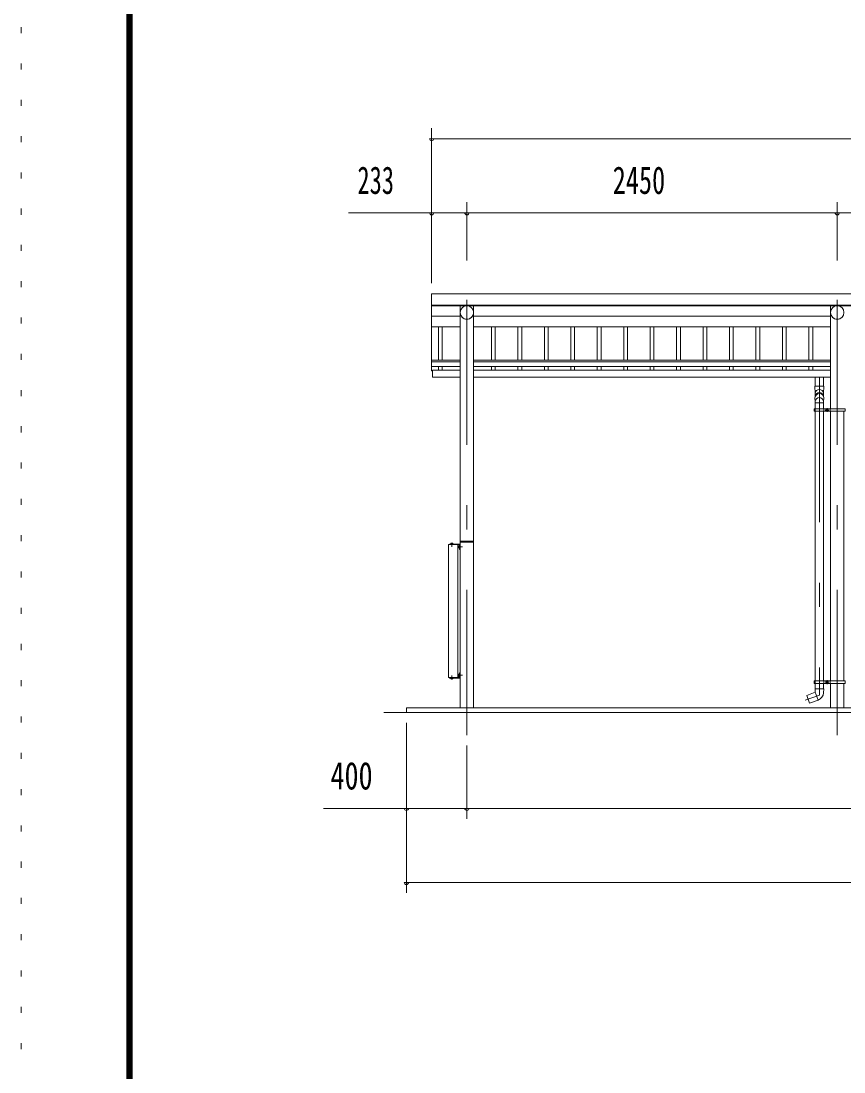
# Model space of a CAD drawing. Units: millimetres, scale not verified. Extents: x -34086 to 34091, y -14700 to 14700.
# Drawn here: x -7489 to -2045, y 748 to 7701 of the extents above; entities that cross this region are included whole.
import ezdxf
from ezdxf.enums import TextEntityAlignment as Align

# ---------------------------------------------------------------- set-up
doc = ezdxf.new("R2010")
doc.units = ezdxf.units.MM
doc.header["$LTSCALE"] = 80
doc.linetypes.add('USER3', pattern=[24, 12, -5, 2, -5])
doc.linetypes.add('USER4', pattern=[3, 0.5, -2.5])
for name, color, linetype, lineweight in [('0-2_1-07BOLD', 7, 'Continuous', 18), ('0-3_1-27CENTER', 3, 'USER3', 18), ('0-4_1-47THIN', 4, 'Continuous', 18), ('0-5_1-57DIM', 3, 'Continuous', 18), ('0-C_F-F1PAPER', 5, 'Continuous', 18), ('0-D_F-E_J_ADD', 5, 'USER4', 18)]:
    doc.layers.add(name, color=color, linetype=linetype, lineweight=lineweight)
doc.styles.add('ＭＳ ゴシック', font='')
doc.styles.get('ＭＳ ゴシック').set_extended_font_data('MS Gothic')

msp = doc.modelspace()

# ---------------------------------------------------------------- linework, layer by layer
at = {"layer": '0-2_1-07BOLD'}
for p, q in [((-4772.68, 5821.4), (5893.32, 5821.4)), ((5893.32, 5817.32), (-4772.68, 5817.32)), ((-4584.23, 5817.32), (-4584.23, 3157.54)), ((-4495.13, 3157.54), (-4495.13, 5817.32)), ((-2134.23, 5817.32), (-2134.23, 5135.54)), ((-4772.68, 5747.84), (-4584.23, 5747.84)), ((-4495.13, 5747.84), (-2134.23, 5747.84)), ((-4584.23, 5678.35), (-4772.68, 5678.35)), ((-2134.23, 5678.35), (-4495.13, 5678.35)), ((-4772.68, 5456.73), (-4584.23, 5456.73)), ((-4584.23, 5446.3), (-4772.68, 5446.3)), ((-4495.13, 5456.73), (-2134.23, 5456.73)), ((-2134.23, 5446.3), (-4495.13, 5446.3)), ((-4772.68, 5416.69), (-4584.23, 5416.69)), ((-4584.23, 5390.36), (-4767.68, 5390.36)), ((-4495.13, 5416.69), (-2134.23, 5416.69)), ((-2134.23, 5390.36), (-4495.13, 5390.36)), ((-4495.13, 5345.36), (-2134.23, 5345.36)), ((-2235.19, 5285.74), (-2235.19, 5345.36)), ((-2180.19, 5345.36), (-2180.19, 5285.74)), ((-2235.19, 5176.09), (-2180.19, 5176.09)), ((-2236.79, 5127.54), (-2242.89, 5127.54)), ((-2236.79, 5119.54), (-2236.79, 5135.54)), ((-2235.19, 3335.54), (-2235.19, 5119.54)), ((-2180.19, 5119.54), (-2180.19, 3335.54)), ((-2178.59, 5135.54), (-2178.59, 5119.54)), ((-2135.84, 5135.54), (-2135.84, 5119.54)), ((-2134.24, 5119.54), (-2134.24, 3335.54)), ((-2134.23, 5117.54), (-2134.23, 3386.14)), ((-2045.14, 3335.54), (-2045.14, 5119.54)), ((-4642.12, 4242.34), (-4642.12, 4245.83)), ((-4636.34, 4245.83), (-4636.34, 4242.34)), ((-4584.23, 4252.54), (-4495.13, 4252.54)), ((-4498.13, 4260.54), (-4581.23, 4260.54)), ((-4588.43, 4237.54), (-4660.43, 4237.54)), ((-4600.43, 3357.54), (-4600.43, 4237.54)), ((-4595.84, 4230.04), (-4591.03, 4230.04)), ((-4595.84, 4226.29), (-4591.03, 4226.29)), ((-4591.03, 4218.78), (-4595.84, 4218.78)), ((-4591.03, 4230.34), (-4589.03, 4230.34)), ((-4591.03, 4222.54), (-4589.03, 4224.54)), ((-4589.03, 4222.54), (-4591.03, 4220.54)), ((-4589.03, 4231.04), (-4587.43, 4231.04)), ((-4642.12, 3352.74), (-4642.12, 3349.25)), ((-4636.34, 3349.25), (-4636.34, 3352.74)), ((-4595.84, 3376.29), (-4591.03, 3376.29)), ((-4591.03, 3368.79), (-4595.84, 3368.79)), ((-4591.03, 3374.54), (-4589.03, 3372.54)), ((-4589.03, 3370.54), (-4591.03, 3372.54)), ((-2242.89, 3327.54), (-2236.79, 3327.54)), ((-2236.79, 3319.54), (-2236.79, 3335.54)), ((-2178.69, 3282.63), (-2236.69, 3282.63)), ((-2235.19, 3282.63), (-2235.19, 3319.54)), ((-2178.69, 3282.63), (-2180.45, 3256.84)), ((-2180.19, 3319.54), (-2180.19, 3282.63)), ((-2178.59, 3335.54), (-2178.59, 3319.54)), ((-2135.84, 3335.54), (-2135.84, 3319.54)), ((-2134.24, 3319.54), (-2134.24, 3157.54)), ((-2045.14, 3157.54), (-2045.14, 3319.54)), ((-2216.38, 3208.95), (-2235.19, 3260.63)), ((6210.32, 3127.54), (-5089.68, 3127.54))]:
    msp.add_line(p, q, dxfattribs=at)
for points in [[(5893.32, 5387.78), (5893.32, 5896.54), (-4772.68, 5896.54), (-4772.68, 5387.78), (-4767.68, 5387.78)], [(-4767.68, 5390.36), (-4767.68, 5345.36), (-4584.23, 5345.36)], [(-2235.19, 5217.97), (-2235.19, 5236.07), (-2237.19, 5285.74), (-2178.19, 5285.74)], [(-2178.19, 5285.74), (-2180.19, 5236.07), (-2180.19, 5217.97)], [(-2235.19, 5135.54), (-2235.19, 5183.03), (-2237.19, 5208.87)], [(-2178.2, 5209), (-2180.19, 5183.03), (-2180.19, 5135.54)], [(-4645.48, 4240.74), (-4645.48, 4242.34), (-4632.98, 4242.34), (-4632.98, 4240.74)], [(-4633.46, 4242.34), (-4633.46, 4245.83), (-4634.33, 4246.34), (-4644.13, 4246.34), (-4645.01, 4245.83), (-4645.01, 4242.34)], [(-4660.43, 4237.54), (-4660.43, 3357.54), (-4588.43, 3357.54)], [(-4588.43, 4240.74), (-4654.23, 4240.74), (-4654.23, 4237.54)], [(-4591.03, 4215.03), (-4595.84, 4215.03), (-4596.53, 4216.24), (-4596.53, 4228.84), (-4595.84, 4230.04)], [(-4589.03, 4214.74), (-4591.03, 4214.74), (-4591.03, 4230.34)], [(-4589.03, 4231.04), (-4589.03, 4214.04), (-4587.43, 4214.04)], [(-4587.43, 4236.54), (-4587.43, 4205.74), (-4584.23, 4205.74)], [(-4588.43, 3354.34), (-4654.23, 3354.34), (-4654.23, 3357.54)], [(-4645.48, 3354.34), (-4645.48, 3352.74), (-4632.98, 3352.74), (-4632.98, 3354.34)], [(-4633.46, 3352.74), (-4633.46, 3349.25), (-4634.33, 3348.74), (-4644.13, 3348.74), (-4645.01, 3349.25), (-4645.01, 3352.74)], [(-4591.03, 3380.05), (-4595.84, 3380.05), (-4596.53, 3378.84), (-4596.53, 3366.24), (-4595.84, 3365.03), (-4591.03, 3365.03)], [(-4589.03, 3364.74), (-4591.03, 3364.74), (-4591.03, 3380.34), (-4589.03, 3380.34)], [(-4587.43, 3381.04), (-4589.03, 3381.04), (-4589.03, 3364.04), (-4587.43, 3364.04)], [(-4587.43, 3358.54), (-4587.43, 3389.34), (-4584.23, 3389.34)], [(-2236.69, 3282.63), (-2235.19, 3260.63), (-2291.57, 3240.11), (-2272.76, 3188.43), (-2216.66, 3208.85)], [(-4939.68, 3127.54), (-4939.68, 3157.54), (6060.32, 3157.54), (6060.32, 3127.54)]]:
    msp.add_lwpolyline(points, dxfattribs=at)
for points in [[(-2037.44, 5119.54), (-2037.44, 5135.54), (-2242.89, 5135.54), (-2242.89, 5119.54)], [(-2162.22, 5130.42), (-2157.22, 5133.31), (-2152.22, 5130.42), (-2152.22, 5124.65), (-2157.22, 5121.77), (-2162.22, 5124.65)], [(-2242.89, 3319.54), (-2242.89, 3335.54), (-2037.44, 3335.54), (-2037.44, 3319.54)], [(-2152.22, 3330.42), (-2157.22, 3333.31), (-2162.22, 3330.42), (-2162.22, 3324.65), (-2157.22, 3321.77), (-2152.22, 3324.65)]]:
    msp.add_lwpolyline(points, close=True, dxfattribs=at)
for centre, radius in [((-4539.68, 5772.78), 44.55), ((-2089.68, 5772.78), 44.55), ((-2157.22, 5127.54), 6.25), ((-2157.22, 5127.54), 4.9), ((-2157.22, 3327.54), 6.25), ((-2157.22, 3327.54), 4.9)]:
    msp.add_circle(centre, radius, dxfattribs=at)
for centre, radius, start, end in [((-4539.68, 5772.09), 44.55, 180, 0), ((-2089.68, 5772.09), 44.55, 180, 0), ((-2207.69, 5207.16), 29.55, 3.56303, 176.43697), ((-2207.69, 5236.37), 27.55, 3.55867, 176.44133), ((-2207.69, 5215.66), 27.55, 3.55867, 176.44133), ((-2207.69, 5182.05), 27.55, 3.55867, 176.44133), ((-4643.56, 4244.02), 2.32, 51.45377, 90), ((-4639.23, 4237.83), 8.51, 70.16867, 109.82912), ((-4634.9, 4244.02), 2.32, 90, 128.53143), ((-4581.23, 4257.54), 3, 90, 180), ((-4498.13, 4257.54), 3, 0, 90), ((-4593.66, 4228.17), 2.88, 180, 220.72682), ((-4593.66, 4216.91), 2.88, 139.27318, 180), ((-4586.07, 4222.54), 10.46, 158.9763, 201.02541), ((-4588.43, 4236.54), 4.2, 0, 90), ((-4588.43, 4236.54), 1, 0, 90), ((-4643.56, 3351.06), 2.32, 270, 308.54623), ((-4639.23, 3357.25), 8.51, 250.17088, 289.83133), ((-4634.9, 3351.06), 2.32, 231.46857, 270), ((-4593.66, 3378.17), 2.88, 180, 220.72682), ((-4593.66, 3366.91), 2.88, 139.27318, 180), ((-4586.07, 3372.54), 10.46, 158.97459, 201.0237), ((-4588.43, 3358.54), 1, 270, 0), ((-4588.43, 3358.54), 4.2, 270, 0), ((-2235.32, 3260.59), 55, 289.83269, 356.09424)]:
    msp.add_arc(centre, radius, start, end, dxfattribs=at)
at = {"layer": '0-3_1-27CENTER'}
for p, q in [((-4539.68, 2977.54), (-4539.68, 6047.54)), ((-2089.68, 2977.54), (-2089.68, 6047.54)), ((-2207.69, 5345.36), (-2207.69, 3241.38)), ((-2144.72, 5127.54), (-2169.72, 5127.54)), ((-2157.22, 5115.04), (-2157.22, 5140.04)), ((-4639.23, 4223.06), (-4639.23, 4249.25)), ((-4600.54, 4222.54), (-4568.63, 4222.54)), ((-4639.23, 3372.02), (-4639.23, 3345.83)), ((-4600.54, 3372.54), (-4568.63, 3372.54)), ((-2157.22, 3315.04), (-2157.22, 3340.04)), ((-2144.72, 3327.54), (-2169.72, 3327.54)), ((-2207.68, 3241.38), (-2300.95, 3207.43))]:
    msp.add_line(p, q, dxfattribs=at)
at = {"layer": '0-4_1-47THIN'}
for p, q in [((-4727.18, 5678.35), (-4727.18, 5456.73)), ((-4702.18, 5456.73), (-4702.18, 5678.35)), ((-4377.18, 5678.35), (-4377.18, 5456.73)), ((-4352.18, 5456.73), (-4352.18, 5678.35)), ((-4202.18, 5456.73), (-4202.18, 5678.35)), ((-4177.18, 5678.35), (-4177.18, 5456.73)), ((-4027.18, 5678.35), (-4027.18, 5456.73)), ((-4002.18, 5456.73), (-4002.18, 5678.35)), ((-3852.18, 5456.73), (-3852.18, 5678.35)), ((-3827.18, 5678.35), (-3827.18, 5456.73)), ((-3677.18, 5678.35), (-3677.18, 5456.73)), ((-3652.18, 5456.73), (-3652.18, 5678.35)), ((-3502.18, 5456.73), (-3502.18, 5678.35)), ((-3477.18, 5678.35), (-3477.18, 5456.73)), ((-3327.18, 5678.35), (-3327.18, 5456.73)), ((-3302.18, 5456.73), (-3302.18, 5678.35)), ((-3152.18, 5456.73), (-3152.18, 5678.35)), ((-3127.18, 5678.35), (-3127.18, 5456.73)), ((-2977.18, 5678.35), (-2977.18, 5456.73)), ((-2952.18, 5456.73), (-2952.18, 5678.35)), ((-2802.18, 5456.73), (-2802.18, 5678.35)), ((-2777.18, 5678.35), (-2777.18, 5456.73)), ((-2627.18, 5678.35), (-2627.18, 5456.73)), ((-2602.18, 5456.73), (-2602.18, 5678.35)), ((-2452.18, 5456.73), (-2452.18, 5678.35)), ((-2427.18, 5678.35), (-2427.18, 5456.73)), ((-2277.18, 5678.35), (-2277.18, 5456.73)), ((-2252.18, 5456.73), (-2252.18, 5678.35)), ((-4727.18, 5390.36), (-4727.18, 5416.69)), ((-4702.18, 5416.69), (-4702.18, 5390.36)), ((-4377.18, 5416.69), (-4377.18, 5390.36)), ((-4352.18, 5390.36), (-4352.18, 5416.69)), ((-4202.18, 5390.36), (-4202.18, 5416.69)), ((-4177.18, 5416.69), (-4177.18, 5390.36)), ((-4027.18, 5416.69), (-4027.18, 5390.36)), ((-4002.18, 5390.36), (-4002.18, 5416.69)), ((-3852.18, 5390.36), (-3852.18, 5416.69)), ((-3827.18, 5416.69), (-3827.18, 5390.36)), ((-3677.18, 5416.69), (-3677.18, 5390.36)), ((-3652.18, 5390.36), (-3652.18, 5416.69)), ((-3502.18, 5390.36), (-3502.18, 5416.69)), ((-3477.18, 5416.69), (-3477.18, 5390.36)), ((-3327.18, 5416.69), (-3327.18, 5390.36)), ((-3302.18, 5390.36), (-3302.18, 5416.69)), ((-3152.18, 5390.36), (-3152.18, 5416.69)), ((-3127.18, 5416.69), (-3127.18, 5390.36)), ((-2977.18, 5416.69), (-2977.18, 5390.36)), ((-2952.18, 5390.36), (-2952.18, 5416.69)), ((-2802.18, 5390.36), (-2802.18, 5416.69)), ((-2777.18, 5416.69), (-2777.18, 5390.36)), ((-2627.18, 5416.69), (-2627.18, 5390.36)), ((-2602.18, 5390.36), (-2602.18, 5416.69)), ((-2452.18, 5390.36), (-2452.18, 5416.69)), ((-2427.18, 5416.69), (-2427.18, 5390.36)), ((-2277.18, 5416.69), (-2277.18, 5390.36)), ((-2252.18, 5390.36), (-2252.18, 5416.69))]:
    msp.add_line(p, q, dxfattribs=at)
at = {"layer": '0-5_1-57DIM'}
for p, q in [((-4772.68, 5966.54), (-4772.68, 6992.54)), ((-4758.68, 6922.54), (-4786.68, 6922.54)), ((-4772.68, 6922.54), (5893.32, 6922.54)), ((-4539.68, 6117.54), (-4539.68, 6502.54)), ((-2089.68, 6117.54), (-2089.68, 6502.54)), ((-4772.68, 6432.54), (-5322.18, 6432.54)), ((-4758.68, 6432.54), (-4786.68, 6432.54)), ((-4772.68, 6432.54), (-4539.68, 6432.54)), ((-4525.68, 6432.54), (-4553.68, 6432.54)), ((-4539.68, 6432.54), (-2089.68, 6432.54)), ((-2075.68, 6432.54), (-2103.68, 6432.54)), ((-2089.68, 6432.54), (710.32, 6432.54)), ((-4939.68, 1932.54), (-4939.68, 3057.54)), ((-4539.68, 2907.54), (-4539.68, 2422.54)), ((-4939.68, 2492.54), (-5489.18, 2492.54)), ((-4925.68, 2492.54), (-4953.68, 2492.54)), ((-4939.68, 2492.54), (-4539.68, 2492.54)), ((-4525.68, 2492.54), (-4553.68, 2492.54)), ((-4539.68, 2492.54), (5660.32, 2492.54)), ((-4925.68, 2002.54), (-4953.68, 2002.54)), ((-4939.68, 2002.54), (6060.32, 2002.54))]:
    msp.add_line(p, q, dxfattribs=at)
for centre in [(-4772.68, 6922.54), (-4772.68, 6432.54), (-4539.68, 6432.54), (-2089.68, 6432.54), (-4939.68, 2492.54), (-4539.68, 2492.54), (-4939.68, 2002.54)]:
    msp.add_arc(centre, 14, 180, 0, dxfattribs=at)
at = {"layer": '0-C_F-F1PAPER'}
for points in [[(33390.86, -14000), (-6789.13, -14000), (-6789.13, 14140), (33390.86, 14140)], [(33387.36, -13996.5), (-6785.63, -13996.5), (-6785.63, 14136.5), (33387.36, 14136.5)], [(33383.86, -13993), (-6782.13, -13993), (-6782.13, 14133), (33383.86, 14133)], [(33380.36, -13989.5), (33380.36, 14129.5), (-6778.63, 14129.5), (-6778.63, -13989.5)], [(33376.86, -13986), (-6775.13, -13986), (-6775.13, 14126), (33376.86, 14126)], [(33373.36, -13982.5), (33373.36, 14122.5), (-6771.63, 14122.5), (-6771.63, -13982.5)], [(33369.86, -13979), (-6768.13, -13979), (-6768.13, 14119), (33369.86, 14119)], [(33366.37, -13975.5), (33366.37, 14115.5), (-6764.63, 14115.5), (-6764.63, -13975.5)], [(33362.86, -13972), (33362.86, 14112), (-6761.13, 14112), (-6761.13, -13972)], [(33359.36, -13968.5), (33359.36, 14108.5), (-6757.63, 14108.5), (-6757.63, -13968.5)], [(33355.86, -13965), (-6754.13, -13965), (-6754.13, 14105), (33355.86, 14105)]]:
    msp.add_lwpolyline(points, close=True, dxfattribs=at)
at = {"layer": '0-D_F-E_J_ADD'}
msp.add_lwpolyline([(34090.87, -14700), (-7489.13, -14700), (-7489.13, 14700), (34090.87, 14700)], close=True, dxfattribs=at)

# ---------------------------------------------------------------- texts
at = {"layer": '0-5_1-57DIM', "color": 7, "style": 'ＭＳ ゴシック'}
for s, width, p in [('233', 0.65, (-5263.62, 6502.54)), ('2450', 0.7, (-3575.09, 6502.54)), ('400', 0.75, (-5442.11, 2562.54))]:
    msp.add_text(s, height=182.3, dxfattribs=dict(at, width=width)).set_placement(p, align=Align.BOTTOM_LEFT)

doc.saveas('drawing.dxf')
